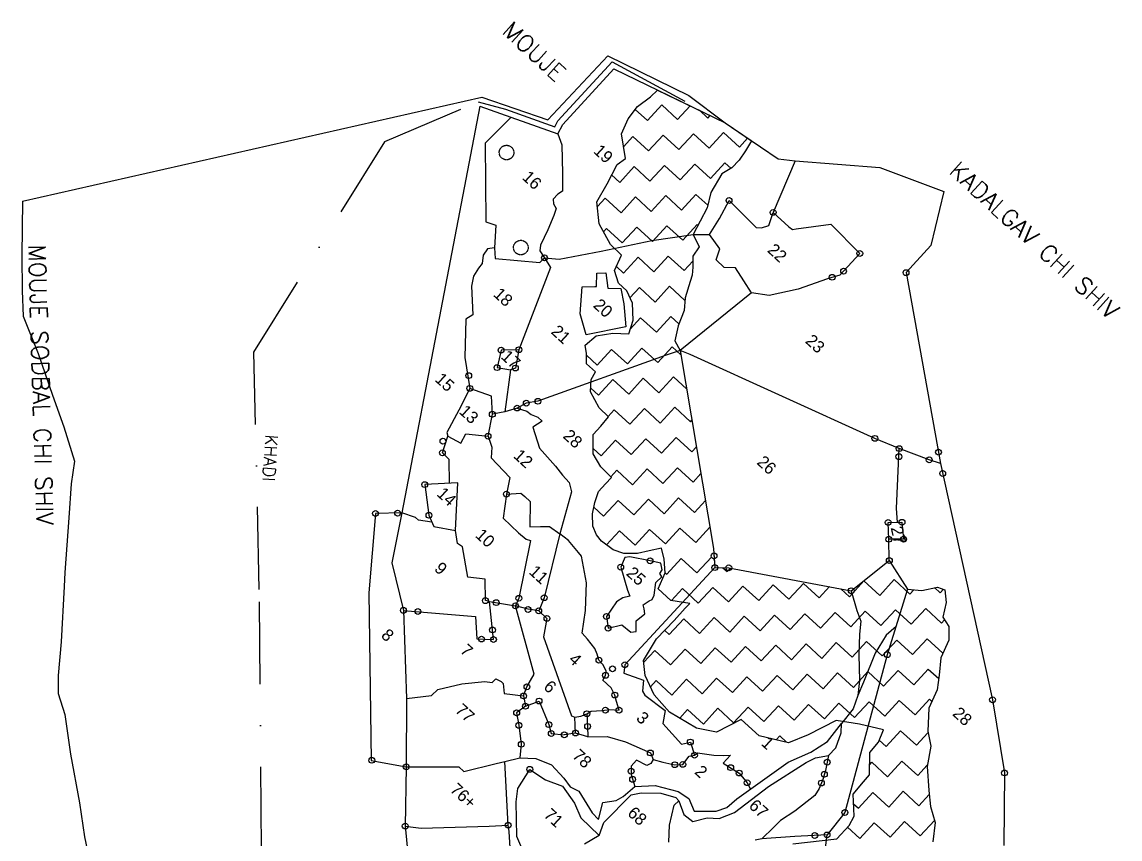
# Model space of a CAD drawing. Header units: metres. Extents: x 335271 to 337420, y 1779566 to 1782296.
# Drawn here: x 335271 to 336960, y 1781039 to 1782296 of the extents above; entities that cross this region are included whole.
import ezdxf

# ---------------------------------------------------------------- set-up
doc = ezdxf.new("R2010")
doc.units = ezdxf.units.M
doc.header["$MEASUREMENT"] = 0
doc.linetypes.add('ACAD_ISO02W100', pattern=[15, 12, -3])
doc.linetypes.add('DASHDOT', pattern=[25.4, 12.7, -6.35, 0, -6.35])
for name, color, linetype in [('OFF', 1, 'Continuous'), ('POLY_HATCH', 12, 'Continuous'), ('POLY_PARCEL', 6, 'Continuous'), ('POLY_WATER', 4, 'Continuous'), ('TEXT_MAPOUT', 7, 'Continuous'), ('TEXT_PARCEL', 7, 'Continuous'), ('V_BOUND_LINE', 7, 'Continuous'), ('V_BOUND_STREAM_LINE', 7, 'DASHDOT')]:
    doc.layers.add(name, color=color, linetype=linetype)
doc.styles.get("Standard").update_dxf_attribs({"font": 'simplex.shx'})
doc.styles.add('TEXT_MAP', font='', dxfattribs={"height": 0.15})
doc.styles.get('TEXT_MAP').set_extended_font_data('Kruti Dev 050')

msp = doc.modelspace()

# ---------------------------------------------------------------- linework, layer by layer
at = {"linetype": 'ACAD_ISO02W100', "ltscale": 0.03}
for centre in [(336016.5, 1782095.1), (336038.5, 1781948.9)]:
    msp.add_circle(centre, 11.2, dxfattribs=at)
for centre in [(336358.7, 1782021.3), (336426.5, 1782003), (336075, 1781933.1), (336559.9, 1781939.9), (336534.9, 1781912.6), (336630.9, 1781910.3), (336517.3, 1781903.2), (336008.1, 1781791.1), (336035.5, 1781791.8), (336001.9, 1781764.2), (336030.1, 1781763.6), (335958.4, 1781751.9), (335960, 1781732.3), (336046.9, 1781709.5), (336064.8, 1781712.4), (335994.7, 1781692.4), (336032.9, 1781702), (335988.1, 1781658.8), (336583, 1781655.4), (335918.7, 1781651), (336620.4, 1781639.6), (335917.9, 1781633.2), (336619.9, 1781627.2), (336666.6, 1781622.3), (336680.8, 1781634.1), (336687.3, 1781601.4), (335890.7, 1781584.2), (336016.4, 1781569.6), (335815, 1781539.9), (335849, 1781540.4), (335897.2, 1781537), (336603.4, 1781526.1), (336624.7, 1781526.3), (336604.5, 1781500.1), (336627.2, 1781500.3), (336335.7, 1781474.6), (336192.1, 1781457.3), (336237.2, 1781467), (336336.9, 1781456.5), (336358.3, 1781456.3), (336605.2, 1781467.5), (336546.7, 1781421), (335984, 1781405.7), (336000.7, 1781402.7), (336035.5, 1781409.4), (336074.5, 1781410.2), (335857.9, 1781390.8), (335880.1, 1781389), (336030.2, 1781397.7), (336049.7, 1781392.1), (336066, 1781390), (336078.7, 1781378.4), (336170.1, 1781381.3), (335994.9, 1781360.6), (336172.6, 1781363.4), (335978, 1781346.6), (335996.5, 1781345.9), (336602.1, 1781322.6), (336158.7, 1781314.2), (336179.5, 1781300.8), (336198.5, 1781307.1), (336168.8, 1781290.8), (336047.9, 1781273.1), (336042.7, 1781259.1), (336066.5, 1781251.3), (336183, 1781260.5), (336764, 1781253.2), (336045.6, 1781243.2), (336168.6, 1781237.3), (336189.5, 1781237.3), (336032.1, 1781233.1), (336140.1, 1781231.8), (336035.4, 1781213.9), (336081.5, 1781215), (336085.3, 1781201.3), (336122.6, 1781202.1), (336141.2, 1781212.3), (336039.2, 1781184.7), (336105.4, 1781199.3), (336299.2, 1781188.2), (336237.7, 1781171.4), (336305.6, 1781167.9), (335809.3, 1781160.1), (335862.3, 1781150.1), (336275.3, 1781153.3), (336287.6, 1781153.8), (336361.2, 1781148.8), (336509.7, 1781157.2), (336052.3, 1781146.2), (336208.1, 1781143.4), (336374.3, 1781140.5), (336505.3, 1781138.6), (336782.3, 1781140.6), (336210.4, 1781130.8), (336386.7, 1781125.6), (336500.7, 1781125.1), (336536.9, 1781079.8), (335860.7, 1781058.9), (336019, 1781060.3), (336490.6, 1781044.4), (336509.4, 1781045.3)]:
    msp.add_circle(centre, 4.48)
at = {"layer": 'OFF'}
msp.add_line((335271.9, 1782020.3), (335978.6, 1782180.2), dxfattribs=at)
at = {"layer": 'POLY_HATCH'}
for p, q in [((336238, 1782180.6), (336248.8, 1782191.1)), ((336248.8, 1782191.1), (336352.8, 1782140.9)), ((336217.9, 1782165.7), (336238, 1782180.6)), ((336203.4, 1782147.2), (336217.9, 1782165.7)), ((336193.2, 1782124), (336203.4, 1782147.2)), ((336352.8, 1782140.9), (336393.3, 1782113.3)), ((336199.4, 1782085.7), (336193.2, 1782124)), ((336393.3, 1782113.3), (336383.9, 1782097.6)), ((336186.5, 1782076.8), (336199.4, 1782085.7)), ((336374.1, 1782083.5), (336363, 1782071.4)), ((336383.9, 1782097.6), (336374.1, 1782083.5)), ((336171.2, 1782047.1), (336186.5, 1782076.8)), ((336363, 1782071.4), (336347.6, 1782062.5)), ((336347.6, 1782062.5), (336330.6, 1782033.5)), ((336155.6, 1782019.5), (336171.2, 1782047.1)), ((336330.6, 1782033.5), (336325, 1782010.1)), ((336158.8, 1781985.6), (336155.6, 1782019.5)), ((336325, 1782010.1), (336303.3, 1781969.1)), ((336176.3, 1781953.6), (336158.8, 1781985.6)), ((336303.3, 1781969.1), (336312.7, 1781949.8)), ((336193.2, 1781937.3), (336176.3, 1781953.6)), ((336312.7, 1781949.8), (336302.9, 1781935.7)), ((336182.6, 1781913.7), (336193.2, 1781937.3)), ((336302.9, 1781935.7), (336303.2, 1781918.7)), ((336188.8, 1781894.4), (336182.6, 1781913.7)), ((336303.2, 1781918.7), (336302.1, 1781906.2)), ((336298.8, 1781896.6), (336291.1, 1781871.8)), ((336302.1, 1781906.2), (336298.8, 1781896.6)), ((336201.4, 1781882.1), (336188.8, 1781894.4)), ((336210.5, 1781863.4), (336201.4, 1781882.1)), ((336211.2, 1781837.3), (336210.5, 1781863.4)), ((336291.1, 1781871.8), (336289.9, 1781852.2)), ((336289.9, 1781852.2), (336280.4, 1781828.7)), ((336204.6, 1781816.3), (336211.2, 1781837.3)), ((336137.7, 1781798.7), (336154.6, 1781812.9)), ((336154.6, 1781812.9), (336180.1, 1781817.3)), ((336180.1, 1781817.3), (336204.6, 1781816.3)), ((336280.4, 1781828.7), (336275.6, 1781805.2)), ((336139.5, 1781786), (336137.7, 1781798.7)), ((336275.6, 1781805.2), (336283.6, 1781790.4)), ((336139.3, 1781770.2), (336139.5, 1781786)), ((336283.6, 1781790.4), (336334.9, 1781486)), ((336153.1, 1781757.5), (336139.3, 1781770.2)), ((336145.7, 1781726.9), (336146.6, 1781746)), ((336146.6, 1781746), (336153.1, 1781757.5)), ((336159.2, 1781702.6), (336145.7, 1781726.9)), ((336173.5, 1781688.7), (336159.2, 1781702.6)), ((336161.7, 1781674.1), (336173.5, 1781688.7)), ((336149.8, 1781661.1), (336161.7, 1781674.1)), ((336149.8, 1781631.7), (336149.8, 1781661.1)), ((336161.5, 1781611.5), (336149.8, 1781631.7)), ((336177.8, 1781595.2), (336161.5, 1781611.5)), ((336168.7, 1781585.3), (336177.8, 1781595.2)), ((336158, 1781573.7), (336168.7, 1781585.3)), ((336152.1, 1781556.8), (336158, 1781573.7)), ((336148.7, 1781539.2), (336152.1, 1781556.8)), ((336149.5, 1781520.2), (336148.7, 1781539.2)), ((336155.1, 1781507.2), (336149.5, 1781520.2)), ((336162.6, 1781497.1), (336155.1, 1781507.2)), ((336180.6, 1781483.8), (336162.6, 1781497.1)), ((336197, 1781478.2), (336180.6, 1781483.8)), ((336217.7, 1781478.3), (336197, 1781478.2)), ((336235.8, 1781482.4), (336217.7, 1781478.3)), ((336254.7, 1781486.5), (336235.8, 1781482.4)), ((336259.1, 1781469.7), (336254.7, 1781486.5)), ((336334.9, 1781486), (336336, 1781470.1)), ((336260.5, 1781448.6), (336259.1, 1781469.7)), ((336336, 1781470.1), (336336.9, 1781456.5)), ((336546.7, 1781421), (336605.2, 1781467.5)), ((336605.2, 1781467.5), (336633.3, 1781423.3)), ((336249.9, 1781424.1), (336260.5, 1781448.6)), ((336336.9, 1781456.5), (336358.3, 1781456.3)), ((336358.3, 1781456.3), (336546.7, 1781421)), ((336269.3, 1781406.2), (336249.9, 1781424.1)), ((336655.3, 1781421.5), (336679.1, 1781426.6)), ((336679.1, 1781426.6), (336690.5, 1781422.5)), ((336633.3, 1781423.3), (336655.3, 1781421.5)), ((336690.5, 1781422.5), (336692.5, 1781403.1)), ((336298.2, 1781401.2), (336269.3, 1781406.2)), ((336274.4, 1781375.3), (336291.4, 1781393.9)), ((336291.4, 1781393.9), (336298.2, 1781401.2)), ((336692.5, 1781403.1), (336687.3, 1781380.1)), ((336247.4, 1781346.8), (336274.4, 1781375.3)), ((336687.3, 1781380.1), (336696.6, 1781366)), ((336696.6, 1781366), (336696.7, 1781345)), ((336227, 1781313.8), (336247.4, 1781346.8)), ((336696.7, 1781345), (336684.2, 1781317.5)), ((336229.6, 1781290.7), (336227, 1781313.8)), ((336684.2, 1781317.5), (336682, 1781290.9)), ((336243.4, 1781260.6), (336229.6, 1781290.7)), ((336682, 1781290.9), (336678.9, 1781268.3)), ((336266.9, 1781234.2), (336243.4, 1781260.6)), ((336678.9, 1781268.3), (336666, 1781240.4)), ((336666, 1781240.4), (336664.2, 1781204.7)), ((336308.6, 1781209.4), (336266.9, 1781234.2)), ((336377.6, 1781222.8), (336339.6, 1781203.3)), ((336404.8, 1781197.8), (336377.6, 1781222.8)), ((336523.6, 1781221.4), (336480.2, 1781199.3)), ((336559.1, 1781215.9), (336523.6, 1781221.4)), ((336339.6, 1781203.3), (336308.6, 1781209.4)), ((336596.4, 1781207.1), (336559.1, 1781215.9)), ((336588.5, 1781187.8), (336596.4, 1781207.1)), ((336664.2, 1781204.7), (336669.3, 1781181.7)), ((336450, 1781187.2), (336404.8, 1781197.8)), ((336480.2, 1781199.3), (336450, 1781187.2)), ((336575.4, 1781171.9), (336588.5, 1781187.8)), ((336574.9, 1781137.5), (336575.4, 1781171.9)), ((336669.3, 1781181.7), (336663.2, 1781150.7)), ((336565.3, 1781127.1), (336574.9, 1781137.5)), ((336663.2, 1781150.7), (336666, 1781113.7)), ((336549.6, 1781108.2), (336565.3, 1781127.1)), ((336551, 1781074.3), (336549.6, 1781108.2)), ((336666, 1781113.7), (336668.7, 1781088.9)), ((336668.7, 1781088.9), (336675.6, 1781064.3)), ((336543.4, 1781059.8), (336551, 1781074.3)), ((336524.3, 1781039.1), (336543.4, 1781059.8)), ((336675.6, 1781064.3), (336672.2, 1781034.6)), ((336456.9, 1781031.7), (336524.3, 1781039.1))]:
    msp.add_line(p, q, dxfattribs=at)
at = {"layer": 'POLY_HATCH', "linetype": 'Continuous'}
for p, q in [((336233.1, 1782144.2), (336255.4, 1782168.4)), ((336255.4, 1782168.4), (336279.7, 1782146.1)), ((336279.7, 1782146.1), (336298.8, 1782167)), ((336214.5, 1782161.3), (336233.1, 1782144.2)), ((336313.2, 1782160.1), (336326.2, 1782148.1)), ((336326.2, 1782148.1), (336329.8, 1782152)), ((336196.4, 1782104.1), (336210.9, 1782119.9)), ((336210.9, 1782119.9), (336235.1, 1782097.6)), ((336235.1, 1782097.6), (336257.4, 1782121.9)), ((336257.4, 1782121.9), (336281.6, 1782099.6)), ((336281.6, 1782099.6), (336303.9, 1782123.9)), ((336303.9, 1782123.9), (336328.2, 1782101.6)), ((336328.2, 1782101.6), (336350.4, 1782125.8)), ((336350.4, 1782125.8), (336374.7, 1782103.6)), ((336374.7, 1782103.6), (336387.3, 1782117.4)), ((336190.6, 1782049.1), (336212.9, 1782073.4)), ((336212.9, 1782073.4), (336237.1, 1782051.1)), ((336237.1, 1782051.1), (336259.4, 1782075.4)), ((336259.4, 1782075.4), (336283.6, 1782053.1)), ((336283.6, 1782053.1), (336305.9, 1782077.4)), ((336305.9, 1782077.4), (336330.1, 1782055.1)), ((336330.1, 1782055.1), (336352.4, 1782079.3)), ((336352.4, 1782079.3), (336361.8, 1782070.7)), ((336178.1, 1782060.6), (336190.6, 1782049.1)), ((336156.3, 1782011.9), (336168.3, 1782024.9)), ((336168.3, 1782024.9), (336192.6, 1782002.6)), ((336192.6, 1782002.6), (336214.8, 1782026.9)), ((336214.8, 1782026.9), (336239.1, 1782004.6)), ((336239.1, 1782004.6), (336261.4, 1782028.9)), ((336261.4, 1782028.9), (336285.6, 1782006.6)), ((336285.6, 1782006.6), (336307.9, 1782030.8)), ((336307.9, 1782030.8), (336326, 1782014.2)), ((336241.1, 1781958.1), (336263.3, 1781982.3)), ((336263.3, 1781982.3), (336287.6, 1781960.1)), ((336287.6, 1781960.1), (336309.8, 1781984.3)), ((336309.8, 1781984.3), (336310.9, 1781983.4)), ((336165.6, 1781973.2), (336170.3, 1781978.4)), ((336170.3, 1781978.4), (336194.6, 1781956.1)), ((336194.6, 1781956.1), (336216.8, 1781980.4)), ((336216.8, 1781980.4), (336241.1, 1781958.1)), ((336196.5, 1781909.6), (336218.8, 1781933.9)), ((336218.8, 1781933.9), (336243.1, 1781911.6)), ((336243.1, 1781911.6), (336265.3, 1781935.8)), ((336265.3, 1781935.8), (336289.6, 1781913.6)), ((336185.4, 1781919.9), (336196.5, 1781909.6)), ((336289.6, 1781913.6), (336303, 1781928.2)), ((336206.4, 1781871.7), (336220.8, 1781887.3)), ((336220.8, 1781887.3), (336245, 1781865.1)), ((336245, 1781865.1), (336267.3, 1781889.3)), ((336267.3, 1781889.3), (336290.9, 1781867.7)), ((336206.9, 1781823.5), (336222.8, 1781840.8)), ((336222.8, 1781840.8), (336247, 1781818.6)), ((336247, 1781818.6), (336269.3, 1781842.8)), ((336269.3, 1781842.8), (336281.5, 1781831.6)), ((336249, 1781772.1), (336271.3, 1781796.3)), ((336271.3, 1781796.3), (336284.7, 1781783.9)), ((336139.4, 1781783.3), (336156, 1781768.1)), ((336156, 1781768.1), (336178.2, 1781792.3)), ((336178.2, 1781792.3), (336202.5, 1781770.1)), ((336202.5, 1781770.1), (336224.7, 1781794.3)), ((336224.7, 1781794.3), (336249, 1781772.1)), ((336158, 1781721.6), (336180.2, 1781745.8)), ((336180.2, 1781745.8), (336204.5, 1781723.6)), ((336204.5, 1781723.6), (336226.7, 1781747.8)), ((336226.7, 1781747.8), (336251, 1781725.5)), ((336251, 1781725.5), (336273.2, 1781749.8)), ((336273.2, 1781749.8), (336293.6, 1781731.1)), ((336146, 1781732.6), (336158, 1781721.6)), ((336172.9, 1781689.2), (336182.2, 1781699.3)), ((336182.2, 1781699.3), (336206.4, 1781677.1)), ((336206.4, 1781677.1), (336228.7, 1781701.3)), ((336228.7, 1781701.3), (336253, 1781679)), ((336253, 1781679), (336275.2, 1781703.3)), ((336275.2, 1781703.3), (336299.5, 1781681)), ((336299.5, 1781681), (336301.7, 1781683.4)), ((336161.9, 1781628.6), (336184.2, 1781652.8)), ((336184.2, 1781652.8), (336208.4, 1781630.5)), ((336208.4, 1781630.5), (336230.7, 1781654.8)), ((336230.7, 1781654.8), (336254.9, 1781632.5)), ((336254.9, 1781632.5), (336277.2, 1781656.8)), ((336277.2, 1781656.8), (336301.5, 1781634.5)), ((336149.8, 1781639.7), (336161.9, 1781628.6)), ((336301.5, 1781634.5), (336308.6, 1781642.3)), ((336256.9, 1781586), (336279.2, 1781610.3)), ((336279.2, 1781610.3), (336303.4, 1781588)), ((336176.9, 1781596.2), (336186.2, 1781606.3)), ((336186.2, 1781606.3), (336210.4, 1781584)), ((336210.4, 1781584), (336232.7, 1781608.3)), ((336232.7, 1781608.3), (336256.9, 1781586)), ((336303.4, 1781588), (336315.5, 1781601.1)), ((336165.9, 1781535.5), (336188.1, 1781559.8)), ((336188.1, 1781559.8), (336212.4, 1781537.5)), ((336212.4, 1781537.5), (336234.7, 1781561.8)), ((336234.7, 1781561.8), (336258.9, 1781539.5)), ((336258.9, 1781539.5), (336281.2, 1781563.7)), ((336281.2, 1781563.7), (336305.4, 1781541.5)), ((336305.4, 1781541.5), (336322.4, 1781560)), ((336150.7, 1781549.5), (336165.9, 1781535.5)), ((336170.1, 1781491.5), (336190.1, 1781513.3)), ((336190.1, 1781513.3), (336214.4, 1781491)), ((336214.4, 1781491), (336236.6, 1781515.2)), ((336236.6, 1781515.2), (336260.9, 1781493)), ((336260.9, 1781493), (336283.1, 1781517.2)), ((336283.1, 1781517.2), (336307.4, 1781495)), ((336307.4, 1781495), (336329.4, 1781518.9)), ((336262.9, 1781446.5), (336285.1, 1781470.7)), ((336285.1, 1781470.7), (336309.4, 1781448.5)), ((336309.4, 1781448.5), (336331.6, 1781472.7)), ((336331.6, 1781472.7), (336336.1, 1781468.6)), ((336260.5, 1781448.7), (336262.9, 1781446.5)), ((336349.4, 1781456.4), (336355.9, 1781450.4)), ((336355.9, 1781450.4), (336360.8, 1781455.8)), ((336270.4, 1781406), (336287.1, 1781424.2)), ((336287.1, 1781424.2), (336311.4, 1781401.9)), ((336311.4, 1781401.9), (336333.6, 1781426.2)), ((336333.6, 1781426.2), (336357.9, 1781403.9)), ((336357.9, 1781403.9), (336380.1, 1781428.2)), ((336380.1, 1781428.2), (336404.4, 1781405.9)), ((336404.4, 1781405.9), (336426.6, 1781430.1)), ((336426.6, 1781430.1), (336450.9, 1781407.9)), ((336450.9, 1781407.9), (336473.2, 1781432.1)), ((336473.2, 1781432.1), (336497.4, 1781409.9)), ((336497.4, 1781409.9), (336513.4, 1781427.3)), ((336530.6, 1781424), (336543.9, 1781411.8)), ((336543.9, 1781411.8), (336566.2, 1781436.1)), ((336566.2, 1781436.1), (336590.4, 1781413.8)), ((336590.4, 1781413.8), (336612.7, 1781438.1)), ((336612.7, 1781438.1), (336636.9, 1781415.8)), ((336674.8, 1781425.7), (336683.5, 1781417.8)), ((336636.9, 1781415.8), (336643.1, 1781422.5)), ((336683.5, 1781417.8), (336688.5, 1781423.3)), ((336592.4, 1781367.3), (336614.7, 1781391.6)), ((336614.7, 1781391.6), (336638.9, 1781369.3)), ((336638.9, 1781369.3), (336661.2, 1781393.5)), ((336661.2, 1781393.5), (336685.4, 1781371.3)), ((336266.8, 1781353.4), (336289.1, 1781377.7)), ((336289.1, 1781377.7), (336313.3, 1781355.4)), ((336313.3, 1781355.4), (336335.6, 1781379.7)), ((336335.6, 1781379.7), (336359.8, 1781357.4)), ((336359.8, 1781357.4), (336382.1, 1781381.7)), ((336382.1, 1781381.7), (336406.4, 1781359.4)), ((336406.4, 1781359.4), (336428.6, 1781383.6)), ((336428.6, 1781383.6), (336452.9, 1781361.4)), ((336452.9, 1781361.4), (336475.1, 1781385.6)), ((336475.1, 1781385.6), (336499.4, 1781363.4)), ((336499.4, 1781363.4), (336521.7, 1781387.6)), ((336521.7, 1781387.6), (336545.9, 1781365.3)), ((336545.9, 1781365.3), (336568.2, 1781389.6)), ((336568.2, 1781389.6), (336592.4, 1781367.3)), ((336685.4, 1781371.3), (336689.9, 1781376.2)), ((336259.8, 1781359.9), (336266.8, 1781353.4)), ((336454.9, 1781314.9), (336477.1, 1781339.1)), ((336477.1, 1781339.1), (336501.4, 1781316.8)), ((336501.4, 1781316.8), (336523.6, 1781341.1)), ((336523.6, 1781341.1), (336547.9, 1781318.8)), ((336547.9, 1781318.8), (336570.1, 1781343.1)), ((336570.1, 1781343.1), (336594.4, 1781320.8)), ((336594.4, 1781320.8), (336616.7, 1781345)), ((336616.7, 1781345), (336640.9, 1781322.8)), ((336640.9, 1781322.8), (336663.2, 1781347)), ((336663.2, 1781347), (336687.4, 1781324.8)), ((336227.3, 1781310.5), (336244.6, 1781329.2)), ((336244.6, 1781329.2), (336268.8, 1781306.9)), ((336268.8, 1781306.9), (336291.1, 1781331.2)), ((336291.1, 1781331.2), (336315.3, 1781308.9)), ((336315.3, 1781308.9), (336337.6, 1781333.2)), ((336337.6, 1781333.2), (336361.8, 1781310.9)), ((336361.8, 1781310.9), (336384.1, 1781335.1)), ((336384.1, 1781335.1), (336408.3, 1781312.9)), ((336408.3, 1781312.9), (336430.6, 1781337.1)), ((336430.6, 1781337.1), (336454.9, 1781314.9)), ((336687.4, 1781324.8), (336687.6, 1781325)), ((336363.8, 1781264.4), (336386.1, 1781288.6)), ((336386.1, 1781288.6), (336410.3, 1781266.4)), ((336410.3, 1781266.4), (336432.6, 1781290.6)), ((336432.6, 1781290.6), (336456.8, 1781268.3)), ((336456.8, 1781268.3), (336479.1, 1781292.6)), ((336479.1, 1781292.6), (336503.3, 1781270.3)), ((336503.3, 1781270.3), (336525.6, 1781294.6)), ((336525.6, 1781294.6), (336549.9, 1781272.3)), ((336549.9, 1781272.3), (336572.1, 1781296.6)), ((336572.1, 1781296.6), (336596.4, 1781274.3)), ((336596.4, 1781274.3), (336618.6, 1781298.5)), ((336618.6, 1781298.5), (336642.9, 1781276.3)), ((336642.9, 1781276.3), (336665.1, 1781300.5)), ((336665.1, 1781300.5), (336681.3, 1781285.7)), ((336237.7, 1781273), (336246.5, 1781282.7)), ((336246.5, 1781282.7), (336270.8, 1781260.4)), ((336270.8, 1781260.4), (336293.1, 1781284.7)), ((336293.1, 1781284.7), (336317.3, 1781262.4)), ((336317.3, 1781262.4), (336339.6, 1781286.7)), ((336339.6, 1781286.7), (336363.8, 1781264.4)), ((336282.8, 1781224.8), (336295, 1781238.2)), ((336295, 1781238.2), (336319.3, 1781215.9)), ((336319.3, 1781215.9), (336341.5, 1781240.1)), ((336341.5, 1781240.1), (336365.8, 1781217.9)), ((336365.8, 1781217.9), (336388.1, 1781242.1)), ((336388.1, 1781242.1), (336412.3, 1781219.9)), ((336412.3, 1781219.9), (336434.6, 1781244.1)), ((336434.6, 1781244.1), (336458.8, 1781221.8)), ((336458.8, 1781221.8), (336481.1, 1781246.1)), ((336481.1, 1781246.1), (336505.3, 1781223.8)), ((336505.3, 1781223.8), (336527.6, 1781248.1)), ((336527.6, 1781248.1), (336551.8, 1781225.8)), ((336551.8, 1781225.8), (336574.1, 1781250)), ((336574.1, 1781250), (336598.4, 1781227.8)), ((336598.4, 1781227.8), (336620.6, 1781252)), ((336620.6, 1781252), (336644.9, 1781229.8)), ((336644.9, 1781229.8), (336667.1, 1781254)), ((336667.1, 1781254), (336670.7, 1781250.7)), ((336600.3, 1781181.3), (336622.6, 1781205.5)), ((336622.6, 1781205.5), (336646.8, 1781183.2)), ((336431.1, 1781191.6), (336436.6, 1781197.6)), ((336436.6, 1781197.6), (336447.1, 1781187.9)), ((336589.8, 1781191), (336600.3, 1781181.3)), ((336646.8, 1781183.2), (336664.6, 1781202.6)), ((336575.1, 1781153.8), (336578.1, 1781157)), ((336578.1, 1781157), (336602.3, 1781134.8)), ((336602.3, 1781134.8), (336624.6, 1781159)), ((336624.6, 1781159), (336648.8, 1781136.7)), ((336648.8, 1781136.7), (336663.6, 1781152.8)), ((336557.8, 1781086.3), (336580, 1781110.5)), ((336580, 1781110.5), (336604.3, 1781088.2)), ((336604.3, 1781088.2), (336626.6, 1781112.5)), ((336626.6, 1781112.5), (336650.8, 1781090.2)), ((336650.8, 1781090.2), (336666.7, 1781107.5)), ((336550.2, 1781093.2), (336557.8, 1781086.3)), ((336540.9, 1781057.1), (336559.8, 1781039.7)), ((336559.8, 1781039.7), (336582, 1781064)), ((336582, 1781064), (336606.3, 1781041.7)), ((336606.3, 1781041.7), (336628.5, 1781066)), ((336628.5, 1781066), (336652.8, 1781043.7)), ((336652.8, 1781043.7), (336674.7, 1781067.6))]:
    msp.add_line(p, q, dxfattribs=at)
at = {"layer": 'POLY_PARCEL'}
for p, q in [((336023.2, 1782148.9), (335983.7, 1782109.3)), ((336095.3, 1782123.8), (336101.5, 1782106.8)), ((335983.7, 1782109.3), (335984.8, 1781988.5)), ((336101.5, 1782106.8), (336102.7, 1782063)), ((336460.3, 1782082.1), (336426.5, 1782003)), ((336102.7, 1782063), (336102.5, 1782035.6)), ((336102.5, 1782035.6), (336095.5, 1782031)), ((336095.5, 1782031), (336088.5, 1782023.5)), ((336088.5, 1782023.5), (336088.8, 1782016.1)), ((336088.8, 1782016.1), (336092.9, 1782008.8)), ((336344, 1781993.7), (336358.7, 1782021.3)), ((336358.7, 1782021.3), (336358.7, 1782021.3)), ((336358.7, 1782021.3), (336358.7, 1782021.3)), ((336358.7, 1782021.3), (336400.4, 1781979.9)), ((336089.2, 1781998), (336079.9, 1781976.3)), ((336092.9, 1782008.8), (336089.2, 1781998)), ((336419.7, 1781982.8), (336426.5, 1782003)), ((336426.5, 1782003), (336450.6, 1781980.8)), ((336426.5, 1782003), (336426.5, 1782003)), ((335984.8, 1781988.5), (336000.2, 1781983.2)), ((336000.2, 1781983.2), (335997.8, 1781948.6)), ((336328.8, 1781968.8), (336344, 1781993.7)), ((336408.7, 1781979.4), (336419.7, 1781982.8)), ((336450.6, 1781980.8), (336456.2, 1781976.5)), ((336461.9, 1781977.6), (336515.2, 1781984.8)), ((336515.2, 1781984.8), (336515.2, 1781984.8)), ((336515.2, 1781984.8), (336515.2, 1781984.8)), ((336515.2, 1781984.8), (336515.2, 1781984.8)), ((336515.2, 1781984.8), (336559.9, 1781939.9)), ((336079.9, 1781976.3), (336068.9, 1781952.7)), ((336239.9, 1781959.9), (336303.3, 1781969.1)), ((336303.3, 1781969.1), (336328.8, 1781968.8)), ((336344.8, 1781946.8), (336328.8, 1781968.8)), ((336328.8, 1781968.8), (336328.8, 1781968.8)), ((336328.8, 1781968.8), (336328.8, 1781968.8)), ((336328.8, 1781968.8), (336328.8, 1781968.8)), ((336400.4, 1781979.9), (336408.7, 1781979.4)), ((336456.2, 1781976.5), (336461.9, 1781977.6)), ((335997.8, 1781948.6), (335987.5, 1781946.9)), ((335997.8, 1781948.6), (335999.2, 1781932.3)), ((336068.9, 1781952.7), (336067.9, 1781943.9)), ((336162.1, 1781943.6), (336239.9, 1781959.9)), ((335980.6, 1781937.4), (335979.2, 1781924.6)), ((335987.5, 1781946.9), (335980.6, 1781937.4)), ((335999.2, 1781932.3), (336067.5, 1781926)), ((336067.5, 1781926), (336075, 1781933.1)), ((336067.9, 1781943.9), (336075, 1781933.1)), ((336075, 1781933.1), (336084.2, 1781918.3)), ((336075, 1781933.1), (336097.3, 1781931.1)), ((336097.3, 1781931.1), (336162.1, 1781943.6)), ((336339.1, 1781929.8), (336344.8, 1781946.8)), ((336344.8, 1781946.8), (336344.8, 1781946.8)), ((336344.8, 1781946.8), (336344.8, 1781946.8)), ((336559.9, 1781939.9), (336529, 1781906.5)), ((335973.2, 1781917.1), (335965.9, 1781905.1)), ((335979.2, 1781924.6), (335973.2, 1781917.1)), ((336084.2, 1781918.3), (336035.5, 1781791.8)), ((336351.4, 1781918.5), (336339.1, 1781929.8)), ((336339.1, 1781929.8), (336339.1, 1781929.8)), ((336339.1, 1781929.8), (336339.1, 1781929.8)), ((336368.8, 1781917.6), (336351.4, 1781918.5)), ((336381.7, 1781897.9), (336368.8, 1781917.6)), ((336368.8, 1781917.6), (336368.8, 1781917.6)), ((336368.8, 1781917.6), (336368.8, 1781917.6)), ((336368.8, 1781917.6), (336368.8, 1781917.6)), ((335965.9, 1781905.1), (335962.7, 1781889.4)), ((336154.8, 1781889.2), (336155.2, 1781909.4)), ((336155.2, 1781909.4), (336169.3, 1781909.8)), ((336169.3, 1781909.8), (336172.1, 1781886.7)), ((336393.5, 1781879.2), (336381.7, 1781897.9)), ((336509.9, 1781901), (336465, 1781884.8)), ((336529, 1781906.5), (336509.9, 1781901)), ((335962.7, 1781889.4), (335964.5, 1781845.3)), ((336130, 1781847.1), (336132.7, 1781888.4)), ((336132.7, 1781888.4), (336152.2, 1781889.2)), ((336152.2, 1781889.2), (336154.8, 1781889.2)), ((336172.1, 1781886.7), (336192.5, 1781885.7)), ((336192.5, 1781885.7), (336197.1, 1781862.5)), ((336465, 1781884.8), (336420.3, 1781875.1)), ((336197.1, 1781862.5), (336200.2, 1781827)), ((336393.5, 1781879.2), (336283.6, 1781790.4)), ((336420.3, 1781875.1), (336393.5, 1781879.2)), ((336393.5, 1781879.2), (336393.5, 1781879.2)), ((336393.5, 1781879.2), (336393.5, 1781879.2)), ((336138.8, 1781814.6), (336130, 1781847.1)), ((335954, 1781839), (335952.2, 1781780)), ((335964.5, 1781845.3), (335954, 1781839)), ((335964.5, 1781845.3), (335964.5, 1781845.3)), ((335964.5, 1781845.3), (335964.5, 1781845.3)), ((336200.2, 1781827), (336138.8, 1781814.6)), ((335952.2, 1781780), (335952.2, 1781780)), ((335952.2, 1781780), (335960, 1781732.3)), ((336008.1, 1781791.1), (336001.9, 1781764.2)), ((336035.5, 1781791.8), (336008.1, 1781791.1)), ((336035.5, 1781791.8), (336030.1, 1781763.6)), ((336261.8, 1781783.5), (336064.8, 1781712.4)), ((336283.6, 1781790.4), (336261.8, 1781783.5)), ((336283.6, 1781790.4), (336334.9, 1781486)), ((336299, 1781784.5), (336283.6, 1781790.4)), ((336583, 1781655.4), (336299, 1781784.5)), ((336001.9, 1781764.2), (336022.7, 1781760.8)), ((336030.1, 1781763.6), (336022.7, 1781760.8)), ((336022.7, 1781760.8), (336014.1, 1781696.2)), ((335960, 1781732.3), (335943.2, 1781699)), ((335993.2, 1781720.4), (335960, 1781732.3)), ((335994.7, 1781692.4), (335993.2, 1781720.4)), ((336064.8, 1781712.4), (336046.9, 1781709.5)), ((335943.2, 1781699), (335924.9, 1781664.4)), ((336014.1, 1781696.2), (335994.7, 1781692.4)), ((336032.9, 1781702), (336014.1, 1781696.2)), ((336046.9, 1781709.5), (336032.9, 1781702)), ((336032.9, 1781702), (336048, 1781697.3)), ((336048, 1781697.3), (336054.5, 1781692.3)), ((335988.1, 1781658.8), (335994.7, 1781692.4)), ((336054.5, 1781692.3), (336064.8, 1781687.9)), ((336071.5, 1781681.8), (336057, 1781672.8)), ((336064.8, 1781687.9), (336071.5, 1781681.8)), ((335924.9, 1781664.4), (335926.2, 1781658.6)), ((335946.1, 1781647.8), (335953.8, 1781662.2)), ((335953.8, 1781662.2), (335988.1, 1781658.8)), ((336057, 1781672.8), (336067.3, 1781640.4)), ((335917.9, 1781633.2), (335926.2, 1781658.6)), ((335926.2, 1781658.6), (335946.1, 1781647.8)), ((335988.1, 1781658.8), (335993.9, 1781641.9)), ((336620.4, 1781639.6), (336583, 1781655.4)), ((335928.1, 1781622.9), (335917.9, 1781633.2)), ((335993.9, 1781641.9), (335993.1, 1781625.5)), ((336067.3, 1781640.4), (336091.9, 1781612.7)), ((336616.2, 1781547.3), (336620.4, 1781639.6)), ((336666.6, 1781622.3), (336620.4, 1781639.6)), ((335928.8, 1781586.1), (335928.1, 1781622.9)), ((335993.1, 1781625.5), (336021.8, 1781595)), ((336091.9, 1781612.7), (336102.6, 1781598.9)), ((336684, 1781616.5), (336666.6, 1781622.3)), ((336021.8, 1781595), (336016.4, 1781569.6)), ((336102.6, 1781598.9), (336112.7, 1781587.6)), ((335941.6, 1781586.8), (335890.7, 1781584.2)), ((335890.7, 1781584.2), (335897.2, 1781537)), ((335938.2, 1781513.4), (335941.6, 1781586.8)), ((336112.7, 1781587.6), (336116.5, 1781572.9)), ((336016.4, 1781569.6), (336011.3, 1781532.6)), ((336016.4, 1781569.6), (336038.7, 1781571.3)), ((336038.7, 1781571.3), (336044.7, 1781565.8)), ((336044.7, 1781565.8), (336052.9, 1781558.2)), ((336116.5, 1781572.9), (336098.3, 1781508.3)), ((336052.9, 1781558.2), (336052.3, 1781519.1)), ((336052.9, 1781558.2), (336052.9, 1781558.2)), ((336617.6, 1781526.3), (336616.2, 1781547.3)), ((335855.3, 1781540.6), (335840, 1781463.7)), ((335876.3, 1781533.7), (335855.3, 1781540.6)), ((335880.9, 1781529.5), (335876.3, 1781533.7)), ((335901.7, 1781526.7), (335880.9, 1781529.5)), ((335897.2, 1781537), (335904.7, 1781519.8)), ((336011.3, 1781532.6), (336011.3, 1781532.6)), ((336011.3, 1781532.6), (336034.9, 1781509.9)), ((336603.4, 1781526.1), (336624.7, 1781526.3)), ((336604.5, 1781500.1), (336603.4, 1781526.1)), ((336617.6, 1781526.3), (336617.6, 1781526.3)), ((336624.7, 1781526.3), (336627.2, 1781500.3)), ((335904.7, 1781519.8), (335938.2, 1781513.4)), ((335941, 1781493.8), (335938.2, 1781513.4)), ((336034.9, 1781509.9), (336046.8, 1781500.3)), ((336052.3, 1781519.1), (336069, 1781520)), ((336069, 1781520), (336082.7, 1781519.8)), ((336098.3, 1781508.3), (336074.5, 1781410.2)), ((336082.7, 1781519.8), (336098.3, 1781508.3)), ((336111.6, 1781498.3), (336098.3, 1781508.3)), ((335948.6, 1781488.7), (335941, 1781493.8)), ((336053.4, 1781498.5), (336035.5, 1781409.4)), ((336046.8, 1781500.3), (336053.4, 1781498.5)), ((336127.3, 1781479.9), (336111.6, 1781498.3)), ((336627.2, 1781500.3), (336604.5, 1781500.1)), ((336605.2, 1781467.5), (336604.5, 1781500.1)), ((335957, 1781441.7), (335948.6, 1781488.7)), ((336131.6, 1781474), (336127.3, 1781479.9)), ((336334.9, 1781486), (336336.9, 1781456.5)), ((335840, 1781463.7), (335857.9, 1781390.8)), ((336139.4, 1781433.1), (336131.6, 1781474)), ((336198.3, 1781472), (336192.1, 1781457.3)), ((336192.1, 1781457.3), (336202.5, 1781421.7)), ((336206.3, 1781473.3), (336198.3, 1781472)), ((336237.2, 1781467), (336206.3, 1781473.3)), ((336253.7, 1781463.5), (336237.2, 1781467)), ((336255.7, 1781453.3), (336253.7, 1781463.5)), ((336546.7, 1781421), (336605.2, 1781467.5)), ((336605.2, 1781467.5), (336633.3, 1781423.3)), ((335983.5, 1781438.9), (335957, 1781441.7)), ((336336.9, 1781456.5), (336198.5, 1781307.1)), ((336246.3, 1781433.6), (336255.6, 1781442.4)), ((336252.3, 1781447.5), (336255.7, 1781453.3)), ((336255.6, 1781442.4), (336252.3, 1781447.5)), ((336336.9, 1781456.5), (336358.3, 1781456.3)), ((336358.3, 1781456.3), (336546.7, 1781421)), ((335984, 1781405.7), (335983.5, 1781438.9)), ((336138.1, 1781390.6), (336139.4, 1781433.1)), ((336139.4, 1781433.1), (336139.4, 1781433.1)), ((336243.8, 1781414.2), (336246.3, 1781433.6)), ((336035.5, 1781409.4), (336030.2, 1781397.7)), ((336074.5, 1781410.2), (336066, 1781390)), ((336195.4, 1781410.3), (336185.8, 1781404.1)), ((336206.2, 1781412.8), (336195.4, 1781410.3)), ((336202.5, 1781421.7), (336206.2, 1781412.8)), ((336236, 1781405.3), (336240.7, 1781407.3)), ((336240.7, 1781407.3), (336243.8, 1781414.2)), ((336633.3, 1781423.3), (336602.1, 1781322.6)), ((335857.9, 1781390.8), (335969, 1781381.4)), ((335857.9, 1781390.8), (335862.8, 1781255.3)), ((335990.4, 1781404.5), (335984, 1781405.7)), ((335996.5, 1781345.9), (335990.4, 1781404.5)), ((335990.4, 1781404.5), (336030.2, 1781397.7)), ((336059.2, 1781292.4), (336030.2, 1781397.7)), ((336050, 1781392.6), (336030.2, 1781397.7)), ((336066, 1781390), (336050, 1781392.6)), ((336066, 1781390), (336078.7, 1781378.4)), ((336132.7, 1781355.8), (336138.1, 1781390.6)), ((336185.8, 1781404.1), (336170.1, 1781381.3)), ((336226.7, 1781399.5), (336236, 1781405.3)), ((336228, 1781393), (336226.7, 1781399.5)), ((336229, 1781385.6), (336228, 1781393)), ((336228, 1781393), (336228, 1781393)), ((336236, 1781405.3), (336236, 1781405.3)), ((335969, 1781381.4), (335971, 1781346.8)), ((336078.7, 1781378.4), (336073.5, 1781350)), ((336170.1, 1781381.3), (336172.6, 1781363.4)), ((336215.7, 1781374.7), (336229, 1781385.6)), ((336215.7, 1781358.4), (336215.7, 1781374.7)), ((336172.6, 1781363.4), (336193.8, 1781368.7)), ((336193.8, 1781368.7), (336207.6, 1781357.4)), ((336207.6, 1781357.4), (336215.7, 1781358.4)), ((335971, 1781346.8), (335996.5, 1781345.9)), ((336073.5, 1781350), (336116.5, 1781228.6)), ((336141, 1781346.6), (336132.7, 1781355.8)), ((336132.7, 1781355.8), (336132.7, 1781355.8)), ((336152.1, 1781332.3), (336141, 1781346.6)), ((336156, 1781323.5), (336152.1, 1781332.3)), ((336158.7, 1781314.2), (336156, 1781323.5)), ((336602.1, 1781322.6), (336536.9, 1781079.8)), ((336164.5, 1781307.4), (336158.7, 1781314.2)), ((336169.6, 1781297.5), (336164.5, 1781307.4)), ((336198.5, 1781307.1), (336197, 1781294)), ((336047.9, 1781273.1), (336059.2, 1781292.4)), ((336164.8, 1781283.2), (336168.8, 1781290.8)), ((336168.8, 1781290.8), (336169.6, 1781297.5)), ((336197, 1781294), (336227, 1781283.5)), ((335910.9, 1781268.9), (335947.9, 1781277.9)), ((335947.9, 1781277.9), (335983.3, 1781281.2)), ((335983.3, 1781281.2), (335994.5, 1781279.8)), ((335994.5, 1781279.8), (335999.9, 1781285.6)), ((335999.9, 1781285.6), (336008.5, 1781281.3)), ((336008.5, 1781281.3), (336011.1, 1781278.1)), ((336011.1, 1781278.1), (336013, 1781262.8)), ((336042.7, 1781259.1), (336047.9, 1781273.1)), ((336177.4, 1781271.6), (336164.8, 1781283.2)), ((336183, 1781260.5), (336177.4, 1781271.6)), ((336227, 1781283.5), (336225.7, 1781266.3)), ((335862.8, 1781255.3), (335862.3, 1781150.1)), ((335862.8, 1781255.3), (335901, 1781260)), ((335901, 1781260), (335910.9, 1781268.9)), ((336013, 1781262.8), (336042.7, 1781259.1)), ((336042.7, 1781259.1), (336045.6, 1781243.2)), ((336185.4, 1781250.8), (336183, 1781260.5)), ((336225.7, 1781266.3), (336229.4, 1781260.3)), ((336229.4, 1781260.3), (336260.7, 1781236.8)), ((336045.6, 1781243.2), (336032.1, 1781233.1)), ((336045.6, 1781243.2), (336066.5, 1781251.3)), ((336066.5, 1781251.3), (336081.5, 1781215)), ((336163.3, 1781236.6), (336175.4, 1781238.2)), ((336175.4, 1781238.2), (336189.5, 1781237.3)), ((336189.5, 1781237.3), (336185.4, 1781250.8)), ((336032.1, 1781233.1), (336035.4, 1781213.9)), ((336116.5, 1781228.6), (336121.5, 1781226.5)), ((336121.5, 1781226.5), (336130.6, 1781227.8)), ((336122.6, 1781202.1), (336121.5, 1781226.5)), ((336130.6, 1781227.8), (336140.1, 1781231.8)), ((336140.1, 1781231.8), (336146.9, 1781235.9)), ((336140.1, 1781231.8), (336141.2, 1781212.3)), ((336146.9, 1781235.9), (336163.3, 1781236.6)), ((336260.7, 1781236.8), (336256.8, 1781216.7)), ((336035.4, 1781213.9), (336039.2, 1781184.7)), ((336081.5, 1781215), (336085.3, 1781201.3)), ((336141.2, 1781212.3), (336141.7, 1781196)), ((336256.8, 1781216.7), (336285.6, 1781184.9)), ((336085.3, 1781201.3), (336105.4, 1781199.3)), ((336122.6, 1781202.1), (336105.4, 1781199.3)), ((336141.7, 1781196), (336122.6, 1781202.1)), ((336141.7, 1781196), (336171.2, 1781196.9)), ((336171.2, 1781196.9), (336199.5, 1781188.4)), ((336199.5, 1781188.4), (336237.7, 1781171.4)), ((336285.6, 1781184.9), (336299.2, 1781188.2)), ((336299.2, 1781188.2), (336305.6, 1781167.9)), ((336039.2, 1781184.7), (336037, 1781164.1)), ((336237.7, 1781171.4), (336242, 1781161.3)), ((336305.6, 1781167.9), (336310.4, 1781171.5)), ((336310.4, 1781171.5), (336335.4, 1781168.1)), ((335950.9, 1781143.1), (336000.7, 1781155)), ((336000.7, 1781155), (336014.1, 1781158.1)), ((336216.5, 1781160.3), (336208, 1781151.1)), ((336232.4, 1781151.9), (336216.5, 1781160.3)), ((336238.6, 1781155.3), (336232.4, 1781151.9)), ((336242, 1781161.3), (336238.6, 1781155.3)), ((336242, 1781161.3), (336256.9, 1781157.1)), ((336256.9, 1781157.1), (336275.3, 1781153.3)), ((336275.3, 1781153.3), (336287.6, 1781153.8)), ((336287.6, 1781153.8), (336297.5, 1781166.5)), ((336297.5, 1781166.5), (336305.6, 1781167.9)), ((336335.4, 1781168.1), (336350.7, 1781167.7)), ((336361.1, 1781168.1), (336349.9, 1781155.9)), ((336349.9, 1781155.9), (336374.3, 1781140.5)), ((336350.7, 1781167.7), (336361.1, 1781168.1)), ((336511.9, 1781167.7), (336507.1, 1781144.5)), ((335862.3, 1781150.1), (335871.3, 1781150.3)), ((335871.3, 1781150.3), (335943.2, 1781150.2)), ((335943.2, 1781150.2), (335950.9, 1781143.1)), ((336208, 1781151.1), (336208.1, 1781138.2)), ((336208.1, 1781138.2), (336214, 1781119.9)), ((336374.3, 1781140.5), (336386.7, 1781125.6)), ((336507.1, 1781144.5), (336502.8, 1781130.4)), ((336386.7, 1781125.6), (336391.7, 1781115.7)), ((336502.8, 1781130.4), (336497.3, 1781116.6)), ((336490.5, 1781105.9), (336459.9, 1781082)), ((336497.3, 1781116.6), (336490.5, 1781105.9)), ((336267, 1781060.5), (336274.5, 1781091.3)), ((336274.5, 1781091.3), (336281.6, 1781097.8)), ((336459.9, 1781082), (336437.9, 1781067.5)), ((336536.9, 1781079.8), (336509.4, 1781045.3)), ((335860.7, 1781058.9), (335885.2, 1781055.9)), ((335885.2, 1781055.9), (335989.6, 1781059)), ((335989.6, 1781059), (336019, 1781060.3)), ((336266, 1781033.9), (336267, 1781060.5)), ((336427.3, 1781056.8), (336409.2, 1781039.1)), ((336437.9, 1781067.5), (336427.3, 1781056.8)), ((336158.8, 1781044.2), (336136.2, 1781030.9)), ((336409.2, 1781039.1), (336399.1, 1781037.3)), ((336459.8, 1781043), (336409.2, 1781039.1)), ((336509.4, 1781045.3), (336459.8, 1781043)), ((336497, 1780944.5), (336509.4, 1781045.3))]:
    msp.add_line(p, q, dxfattribs=at)
at = {"layer": 'POLY_WATER'}
for p, q in [((336080.1, 1782145.3), (336172.2, 1782243.9)), ((336172.2, 1782243.9), (336297.1, 1782182.9)), ((336103, 1782138.5), (336181.3, 1782223.7)), ((336181.3, 1782223.7), (336352.8, 1782140.9)), ((335975.3, 1782166.6), (335855.3, 1781540.6)), ((335975.3, 1782166.6), (336095.3, 1782123.8)), ((335978.6, 1782180.2), (336080.1, 1782145.3)), ((336297.1, 1782182.9), (336352.8, 1782140.9)), ((336095.3, 1782123.8), (336103, 1782138.5)), ((335271.9, 1782020.3), (335271.3, 1781936.8)), ((335271.3, 1781936.8), (335271.7, 1781882.5)), ((335271.7, 1781882.5), (335273.4, 1781843.5)), ((335273.4, 1781843.5), (335296, 1781785.8)), ((335296, 1781785.8), (335318.4, 1781722)), ((335318.4, 1781722), (335335.9, 1781673)), ((335335.9, 1781673), (335352, 1781620.4)), ((335352, 1781620.4), (335347, 1781585.5)), ((335347, 1781585.5), (335343.2, 1781533.3)), ((335343.2, 1781533.3), (335337.3, 1781448.8)), ((335815, 1781539.9), (335804.9, 1781417.8)), ((335855.3, 1781540.6), (335815, 1781539.9)), ((335337.3, 1781448.8), (335336.4, 1781427.7)), ((335336.4, 1781427.7), (335331.6, 1781342.6)), ((335804.9, 1781417.8), (335808.5, 1781160)), ((336546.7, 1781421), (336555.1, 1781390.6)), ((336555.1, 1781390.6), (336561.6, 1781374.4)), ((336561.6, 1781374.4), (336559.6, 1781354.2)), ((336615.5, 1781365.7), (336600.1, 1781352.7)), ((335331.6, 1781342.6), (335326.9, 1781290.5)), ((336559.6, 1781354.2), (336558.1, 1781322.5)), ((336600.1, 1781352.7), (336583.3, 1781324.7)), ((336558.1, 1781322.5), (336559.4, 1781282.7)), ((336583.3, 1781324.7), (336565.6, 1781280.4)), ((335326.9, 1781290.5), (335327.2, 1781262.9)), ((336559.4, 1781282.7), (336556.6, 1781259.6)), ((336565.6, 1781280.4), (336556.6, 1781259.6)), ((335327.2, 1781262.9), (335337.2, 1781230.7)), ((336556.6, 1781259.6), (336549.7, 1781239.2)), ((336549.7, 1781239.2), (336531.6, 1781216.7)), ((335337.2, 1781230.7), (335345.9, 1781169.3)), ((336510.3, 1781189), (336531.6, 1781216.7)), ((336531.1, 1781202.5), (336531.6, 1781216.7)), ((336484.6, 1781172.7), (336510.3, 1781189)), ((336523, 1781179.4), (336531.1, 1781202.5)), ((336449.8, 1781157.2), (336484.6, 1781172.7)), ((336511.9, 1781167.7), (336523, 1781179.4)), ((335345.9, 1781169.3), (335359.7, 1781094.7)), ((335808.5, 1781160), (335862.3, 1781150.1)), ((336014.1, 1781158.1), (336037, 1781164.1)), ((336019, 1781060.3), (336014.1, 1781158.1)), ((336037, 1781164.1), (336061.4, 1781163)), ((336061.4, 1781163), (336085.8, 1781152.9)), ((336370.6, 1781100.6), (336449.8, 1781157.2)), ((336419.6, 1781119.9), (336477.1, 1781156.9)), ((336477.1, 1781156.9), (336491.9, 1781164)), ((336491.9, 1781164), (336511.9, 1781167.7)), ((335862.3, 1781150.1), (335860.7, 1781058.9)), ((336033.7, 1781116.8), (336052.3, 1781146.2)), ((336052.3, 1781146.2), (336076.4, 1781130)), ((336085.8, 1781152.9), (336104.8, 1781132.5)), ((336076.4, 1781130), (336102.5, 1781120.5)), ((336102.5, 1781120.5), (336121.3, 1781093.9)), ((336104.8, 1781132.5), (336114.6, 1781119.4)), ((336195.7, 1781104.5), (336214, 1781119.9)), ((336214, 1781119.9), (336244.9, 1781121.5)), ((336244.9, 1781121.5), (336280.4, 1781111.9)), ((336367.1, 1781079.9), (336419.6, 1781119.9)), ((336031.3, 1781096.4), (336033.7, 1781116.8)), ((336114.6, 1781119.4), (336127.8, 1781112.6)), ((336127.8, 1781112.6), (336148, 1781079.3)), ((336166.3, 1781064.4), (336208.1, 1781106.8)), ((336184.9, 1781098.5), (336195.7, 1781104.5)), ((336208.1, 1781106.8), (336223.4, 1781110.3)), ((336223.4, 1781110.3), (336253.8, 1781109.3)), ((336253.8, 1781109.3), (336276.9, 1781102.7)), ((336276.9, 1781102.7), (336281.6, 1781097.8)), ((336280.4, 1781111.9), (336297, 1781101.4)), ((335359.7, 1781094.7), (335367.5, 1781042.6)), ((336032.3, 1781043), (336031.3, 1781096.4)), ((336121.3, 1781093.9), (336130.6, 1781071.7)), ((336157.8, 1781069), (336164.4, 1781095.4)), ((336164.4, 1781095.4), (336184.9, 1781098.5)), ((336281.6, 1781097.8), (336289.2, 1781076.8)), ((336297, 1781101.4), (336305, 1781081.8)), ((336339.1, 1781081.7), (336355.2, 1781087.7)), ((336355.2, 1781087.7), (336370.6, 1781100.6)), ((336130.6, 1781071.7), (336158.8, 1781044.2)), ((336148, 1781079.3), (336157.8, 1781069)), ((336289.2, 1781076.8), (336302.9, 1781066.2)), ((336302.9, 1781066.2), (336325.2, 1781071.4)), ((336305, 1781081.8), (336339.1, 1781081.7)), ((336325.2, 1781071.4), (336343.5, 1781070.7)), ((336343.5, 1781070.7), (336367.1, 1781079.9)), ((335860.7, 1781058.9), (335869.4, 1780966.7)), ((336020.5, 1781050.7), (336019, 1781060.3)), ((336158.8, 1781044.2), (336166.3, 1781064.4)), ((335367.5, 1781042.6), (335381.3, 1780976)), ((336025.4, 1780973.8), (336020.5, 1781050.7)), ((336046.6, 1781009.5), (336032.3, 1781043))]:
    msp.add_line(p, q, dxfattribs=at)
at = {"layer": 'V_BOUND_LINE'}
for p, q in [((336352.8, 1782140.9), (336434.5, 1782085.2)), ((336434.5, 1782085.2), (336460.3, 1782082.1)), ((336460.3, 1782082.1), (336590.8, 1782072)), ((336590.8, 1782072), (336688.8, 1782035.2)), ((336688.8, 1782035.2), (336669, 1781951.9)), ((336669, 1781951.9), (336630.9, 1781910.3)), ((336630.9, 1781910.3), (336684, 1781616.5)), ((336684, 1781616.5), (336764, 1781253.2)), ((336764, 1781253.2), (336782.3, 1781140.6)), ((336782.3, 1781140.6), (336781.5, 1781029.2))]:
    msp.add_line(p, q, dxfattribs=at)
at = {"layer": 'V_BOUND_STREAM_LINE', "ltscale": 10}
for p, q in [((336095.6, 1782143.7), (336179.2, 1782234.7)), ((336179.2, 1782234.7), (336352.8, 1782140.9)), ((335829.4, 1782111.9), (335972.8, 1782173)), ((335972.8, 1782173), (336015.1, 1782161.8)), ((336015.1, 1782161.8), (336091, 1782134.9)), ((336091, 1782134.9), (336095.6, 1782143.7)), ((335628, 1781787.9), (335829.4, 1782111.9)), ((335636.3, 1781422.9), (335628, 1781787.9)), ((335628, 1781787.9), (335628, 1781787.9)), ((335639.9, 1781022.9), (335636.3, 1781422.9))]:
    msp.add_line(p, q, dxfattribs=at)

# ---------------------------------------------------------------- texts
at = {"layer": 'TEXT_MAPOUT'}
for s, rotation, p in [('MOUJE', 317.4389, (336008.1, 1782279.9)), ('KADALGAV CHI SHIV', 317.4389, (336695.4, 1782064.5)), ('MOUJE SODBAL CHI SHIV', 271.6669, (335281.3, 1781953.3))]:
    msp.add_text(s, height=25.92, rotation=rotation, dxfattribs=at).set_placement(p)
at = {"layer": 'TEXT_PARCEL', "style": 'TEXT_MAP'}
for s, height, rotation, p in [('19', 18.66, 317.4389, (336149, 1782095.8)), ('16', 18.66, 317.4389, (336039.3, 1782055.3)), ('22', 18.66, 317.4389, (336416.5, 1781943.3)), ('18', 18.66, 317.4389, (335995, 1781875.4)), ('20', 18.66, 317.4389, (336148.6, 1781858.4)), ('21', 18.66, 317.4389, (336083.8, 1781817.9)), ('23', 18.66, 317.4389, (336474.8, 1781803.6)), ('17', 18.66, 317.4389, (336006.8, 1781779.5)), ('15', 18.66, 317.4389, (335905.2, 1781744.5)), ('13', 18.66, 317.4389, (335942.3, 1781695)), ('28', 18.66, 317.4389, (336102.1, 1781657.4)), ('12', 18.66, 317.4389, (336025.9, 1781627)), ('26', 18.66, 317.4389, (336400.2, 1781617)), ('14', 18.66, 317.4389, (335908, 1781568.3)), ('10', 18.66, 317.4389, (335967.3, 1781504.7)), ('27', 18.66, 283.0287, (336607.1, 1781517.8)), ('9', 18.7, 317.4389, (335904.2, 1781453.2)), ('11', 18.66, 317.4389, (336049.7, 1781448.4)), ('25', 18.66, 317.4389, (336199.4, 1781446.1)), ('8', 18.7, 317.4389, (335822.4, 1781350.6)), ('7', 18.7, 317.4389, (335943.8, 1781327.1)), ('4', 18.7, 317.4389, (336110.8, 1781313.3)), ('6', 18.7, 317.4389, (336072.2, 1781271.3)), ('77', 18.66, 317.4389, (335936.2, 1781235.4)), ('28', 18.66, 317.4389, (336701.2, 1781230.3)), ('3', 18.7, 317.4389, (336214.6, 1781223.3)), ('1', 18.7, 317.4389, (336407, 1781184.5)), ('78', 18.66, 317.4389, (336116.4, 1781165.2)), ('2', 18.7, 317.4389, (336304.5, 1781140.7)), ('76+', 18.66, 317.4389, (335928.4, 1781113.2)), ('71', 18.66, 317.4389, (336072.5, 1781074.2)), ('68', 18.66, 317.4389, (336201.2, 1781077)), ('67', 18.66, 317.4389, (336387.8, 1781088.4))]:
    msp.add_text(s, height=height, rotation=rotation, dxfattribs=at).set_placement(p)
at = {"layer": 'TEXT_PARCEL'}
msp.add_text('KHADI', height=18.66, rotation=266.1465, dxfattribs=at).set_placement((335646.2, 1781661.3))

doc.saveas('drawing.dxf')
